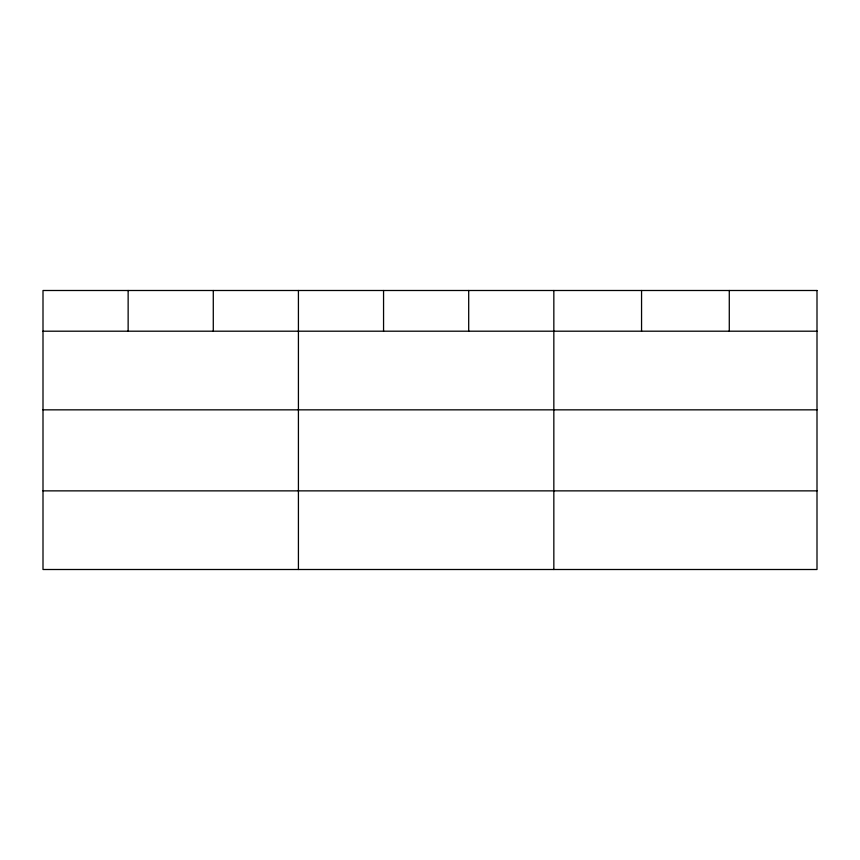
<?xml version="1.0" encoding="UTF-8"?>
<svg xmlns="http://www.w3.org/2000/svg" width="860" height="860" viewBox="0 0 860 860"><rect width="100%" height="100%" fill="white"/><g stroke="black" fill="none" stroke-linecap="round" stroke-linejoin="round"><path stroke-width="1.29" d="M43 331.197L817 331.197M43 409.844L817 409.844M43 490.866L817 490.866M729.28 290.497L729.28 331.197M641.56 290.497L641.56 331.197M553.84 290.497L553.84 569.503M468.7 290.497L468.7 331.197M383.56 290.497L383.56 331.197M298.42 290.497L298.42 569.503M213.28 290.497L213.28 331.197M128.14 290.497L128.14 331.197M817 290.497L43 290.497L43 569.503L817 569.503L817 290.497"/></g></svg>
